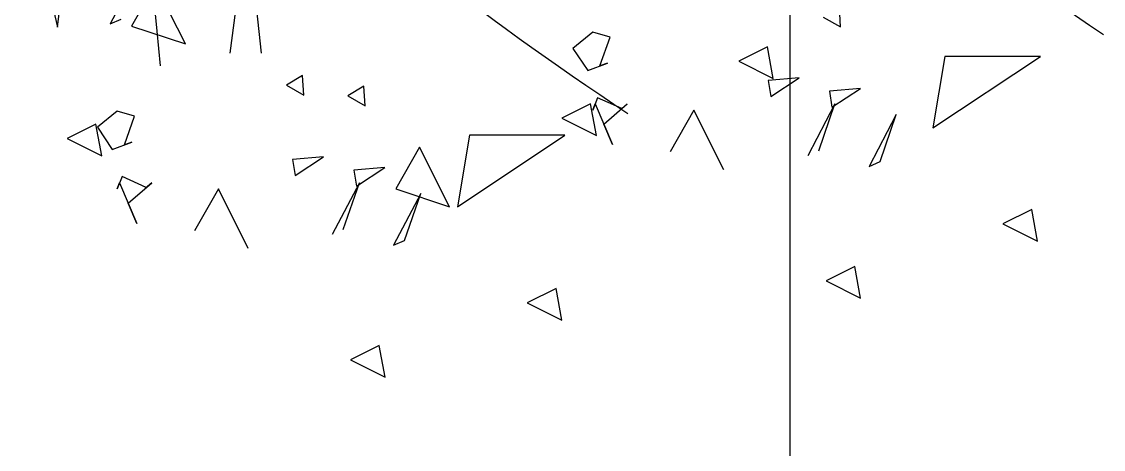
# Model space of a CAD drawing. Header units: millimetres. Extents: x 2837 to 6066, y 1056 to 2217.
# Drawn here: x 2872.86 to 2885.66, y 1872.06 to 1877.13 of the extents above; entities that cross this region are included whole.
import ezdxf

# ---------------------------------------------------------------- set-up
doc = ezdxf.new("R2010")
doc.units = ezdxf.units.MM
doc.layers.add('arredi', color=8, linetype='Continuous', lineweight=30)
doc.layers.add('piante', color=102, linetype='Continuous')

msp = doc.modelspace()

# ---------------------------------------------------------------- linework, layer by layer
at = {"layer": 'arredi'}
msp.add_line((2881.955, 1870.272), (2881.955, 2071.286), dxfattribs=at)
at = {"layer": 'piante'}
for p, q in [((2873.281, 1877.064), (2873.564, 1879.327)), ((2872.857, 1878.902), (2873.281, 1877.064)), ((2875.527, 1878.293), (2875.322, 1876.758)), ((2875.697, 1876.758), (2875.527, 1878.293)), ((2874.227, 1877.717), (2873.905, 1877.103)), ((2874.441, 1877.573), (2874.158, 1877.078)), ((2874.795, 1876.866), (2874.441, 1877.573)), ((2882.552, 1877.068), (2882.537, 1877.302)), ((2873.905, 1877.103), (2874.037, 1877.161)), ((2882.347, 1877.185), (2882.552, 1877.068)), ((2874.158, 1877.078), (2874.795, 1876.866)), ((2879.617, 1877.004), (2879.383, 1876.814)), ((2879.822, 1876.946), (2879.617, 1877.004)), ((2879.702, 1876.605), (2879.822, 1876.946)), ((2879.383, 1876.814), (2879.558, 1876.551)), ((2881.686, 1876.833), (2881.345, 1876.663)), ((2881.754, 1876.458), (2881.686, 1876.833)), ((2883.787, 1876.719), (2883.645, 1875.871)), ((2883.645, 1875.871), (2884.919, 1876.719)), ((2884.919, 1876.719), (2883.787, 1876.719)), ((2879.558, 1876.551), (2879.792, 1876.639)), ((2879.792, 1876.639), (2879.702, 1876.605)), ((2881.345, 1876.663), (2881.754, 1876.458)), ((2876.182, 1876.493), (2875.992, 1876.376)), ((2876.197, 1876.259), (2876.182, 1876.493)), ((2882.06, 1876.463), (2881.694, 1876.434)), ((2881.724, 1876.244), (2882.06, 1876.463)), ((2875.992, 1876.376), (2876.197, 1876.259)), ((2876.908, 1876.367), (2876.717, 1876.25)), ((2876.922, 1876.133), (2876.908, 1876.367)), ((2881.694, 1876.434), (2881.724, 1876.244)), ((2882.786, 1876.337), (2882.42, 1876.308)), ((2882.449, 1876.118), (2882.786, 1876.337)), ((2876.717, 1876.25), (2876.922, 1876.133)), ((2879.675, 1876.229), (2879.617, 1876.083)), ((2879.961, 1876.1), (2879.675, 1876.229)), ((2882.42, 1876.308), (2882.449, 1876.118)), ((2879.592, 1876.158), (2879.251, 1875.988)), ((2879.661, 1875.783), (2879.592, 1876.158)), ((2879.617, 1876.083), (2879.646, 1876.156)), ((2879.646, 1876.156), (2879.851, 1875.674)), ((2879.748, 1875.915), (2880.026, 1876.156)), ((2880.026, 1876.156), (2879.949, 1876.089)), ((2879.949, 1876.089), (2879.961, 1876.1)), ((2880.815, 1876.083), (2880.532, 1875.588)), ((2881.169, 1875.376), (2880.815, 1876.083)), ((2882.485, 1876.156), (2882.163, 1875.542)), ((2882.294, 1875.601), (2882.485, 1876.156)), ((2873.987, 1876.069), (2873.753, 1875.879)), ((2874.192, 1876.01), (2873.987, 1876.069)), ((2874.073, 1875.67), (2874.192, 1876.01)), ((2879.251, 1875.988), (2879.661, 1875.783)), ((2883.21, 1876.03), (2882.888, 1875.416)), ((2883.02, 1875.474), (2883.21, 1876.03)), ((2873.737, 1875.916), (2873.396, 1875.746)), ((2873.805, 1875.541), (2873.737, 1875.916)), ((2873.753, 1875.879), (2873.929, 1875.616)), ((2879.851, 1875.674), (2879.748, 1875.915)), ((2873.396, 1875.746), (2873.805, 1875.541)), ((2873.929, 1875.616), (2874.163, 1875.703)), ((2874.163, 1875.703), (2874.073, 1875.67)), ((2878.157, 1875.784), (2878.016, 1874.935)), ((2878.016, 1874.935), (2879.289, 1875.784)), ((2879.289, 1875.784), (2878.157, 1875.784)), ((2877.568, 1875.644), (2877.285, 1875.149)), ((2877.922, 1874.937), (2877.568, 1875.644)), ((2876.431, 1875.528), (2876.065, 1875.499)), ((2876.065, 1875.499), (2876.094, 1875.309)), ((2876.094, 1875.309), (2876.431, 1875.528)), ((2882.888, 1875.416), (2883.02, 1875.474)), ((2877.156, 1875.402), (2876.791, 1875.372)), ((2876.791, 1875.372), (2876.82, 1875.182)), ((2876.82, 1875.182), (2877.156, 1875.402)), ((2874.046, 1875.294), (2873.987, 1875.148)), ((2873.987, 1875.148), (2874.017, 1875.221)), ((2874.017, 1875.221), (2874.221, 1874.739)), ((2874.332, 1875.165), (2874.046, 1875.294)), ((2874.119, 1874.98), (2874.397, 1875.221)), ((2874.397, 1875.221), (2874.32, 1875.154)), ((2876.855, 1875.221), (2876.533, 1874.607)), ((2876.665, 1874.666), (2876.855, 1875.221)), ((2874.32, 1875.154), (2874.332, 1875.165)), ((2875.186, 1875.148), (2874.903, 1874.653)), ((2875.539, 1874.441), (2875.186, 1875.148)), ((2877.581, 1875.095), (2877.259, 1874.481)), ((2877.285, 1875.149), (2877.922, 1874.937)), ((2877.391, 1874.539), (2877.581, 1875.095)), ((2874.221, 1874.739), (2874.119, 1874.98)), ((2884.814, 1874.904), (2884.472, 1874.734)), ((2884.882, 1874.529), (2884.814, 1874.904)), ((2884.472, 1874.734), (2884.882, 1874.529)), ((2877.259, 1874.481), (2877.391, 1874.539)), ((2882.72, 1874.229), (2882.379, 1874.059)), ((2882.788, 1873.854), (2882.72, 1874.229)), ((2882.379, 1874.059), (2882.788, 1873.854)), ((2879.184, 1873.969), (2878.843, 1873.798)), ((2879.253, 1873.594), (2879.184, 1873.969)), ((2878.843, 1873.798), (2879.253, 1873.594)), ((2877.091, 1873.294), (2876.749, 1873.124)), ((2877.159, 1872.919), (2877.091, 1873.294)), ((2876.749, 1873.124), (2877.159, 1872.919))]:
    msp.add_line(p, q, dxfattribs=at)
for points in [[(2874.501, 1876.608), (2875.068, 1882.702), (2875.919, 1883.836), (2880.033, 1887.096)], [(2880.981, 1878.535), (2880.697, 1881.512), (2880.556, 1882.929), (2881.548, 1881.512), (2882.258, 1881.37), (2884.953, 1880.52), (2884.244, 1880.378), (2882.825, 1879.953), (2885.662, 1876.977)], [(2875.352, 1877.6), (2875.068, 1880.576), (2874.926, 1881.994), (2875.919, 1880.576), (2876.628, 1880.435), (2879.323, 1879.584), (2878.614, 1879.443), (2877.196, 1879.017), (2880.033, 1876.041)]]:
    msp.add_spline(points, degree=3, dxfattribs=at)

doc.saveas('drawing.dxf')
